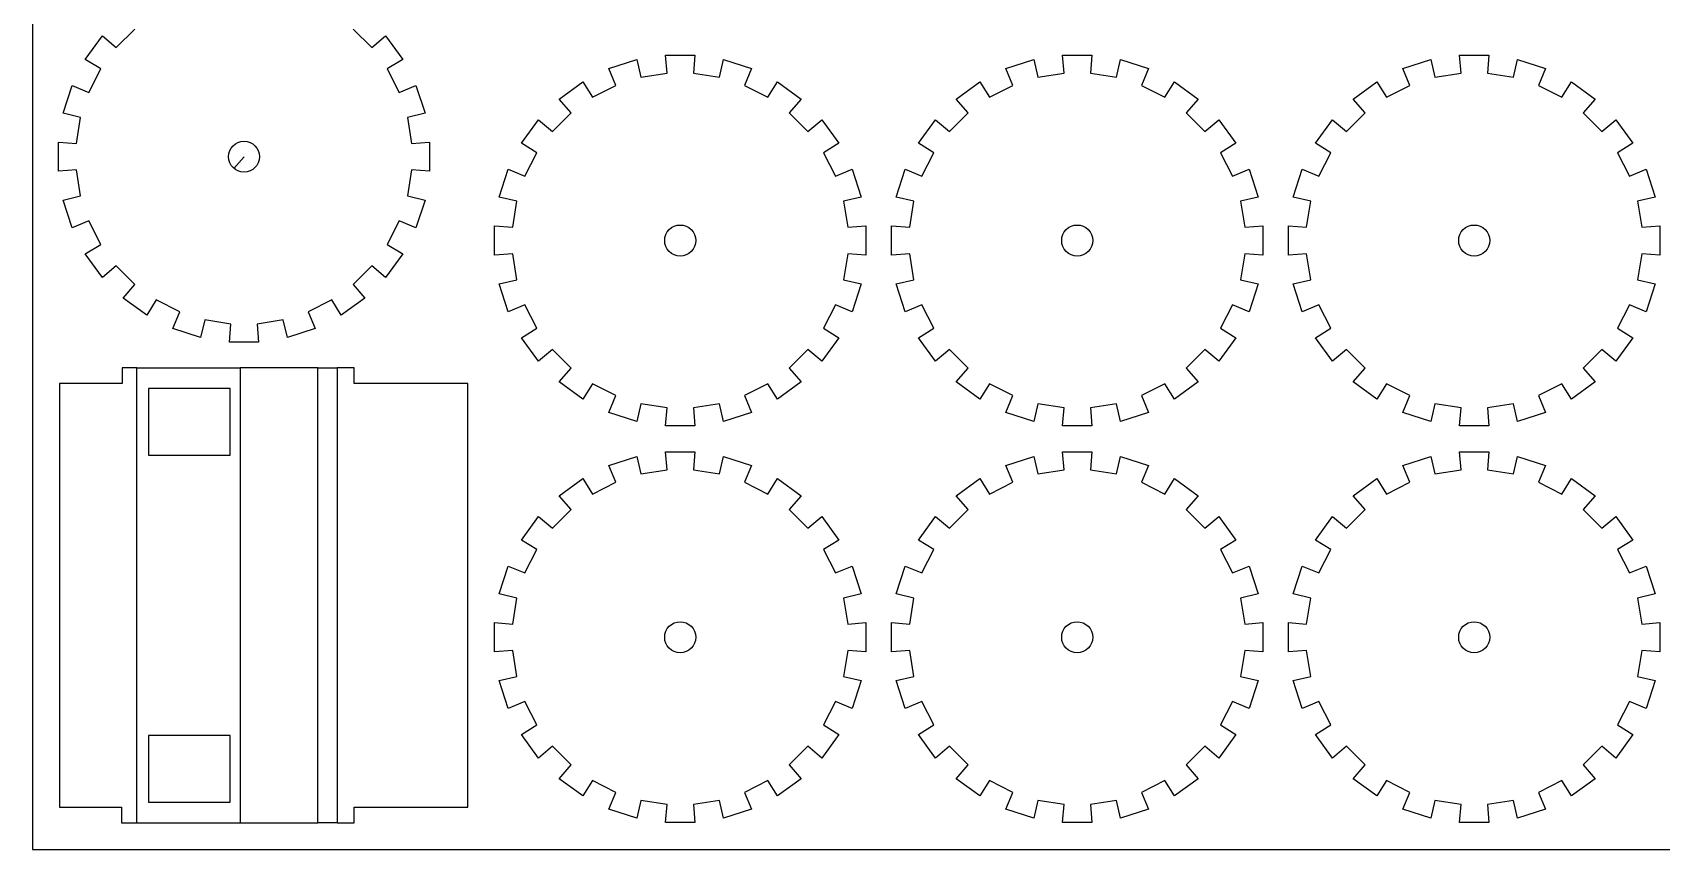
# Model space of a CAD drawing. Extents: x 0 to 500, y 0 to 380.
# Drawn here: x 0 to 315, y 0 to 158.1 of the extents above; entities that cross this region are included whole.
import ezdxf

# ---------------------------------------------------------------- set-up
doc = ezdxf.new("R2010")
doc.units = 0
doc.header["$MEASUREMENT"] = 0
for name, color, linetype in [('01', 5, 'Continuous'), ('02', 1, 'Continuous'), ('DEFAULT', 7, 'Continuous')]:
    doc.layers.add(name, color=color, linetype=linetype)

msp = doc.modelspace()

# ---------------------------------------------------------------- linework, layer by layer
at = {"layer": '01'}
msp.add_lwpolyline([(0, 0), (500, 0), (500, 380), (0, 380)], close=True, dxfattribs=at)
at = {"layer": '02'}
for p, q in [((20.1777, 5.1777), (20.1777, 93.1777)), ((40.1777, 93.1777), (40.1777, 5.1777)), ((55.1777, 5.1777), (55.1777, 93.1777)), ((58.9387, 93.1777), (58.9387, 5.1777))]:
    msp.add_line(p, q, dxfattribs=at)
at = {"layer": 'DEFAULT'}
for p, q in [((16.1809, 155.1779), (19.787, 158.784)), ((62.0012, 158.784), (65.6073, 155.1779)), ((10.1991, 152.8808), (13.5195, 157.4509)), ((13.5195, 157.4509), (16.1809, 155.1779)), ((65.6073, 155.1779), (68.2687, 157.451)), ((68.2687, 157.451), (71.5891, 152.8808)), ((13.1833, 151.052), (10.1991, 152.8808)), ((71.5891, 152.8808), (68.6049, 151.052)), ((111.473, 151.1112), (116.8456, 152.8569)), ((116.8456, 152.8569), (117.6627, 149.4536)), ((122.6997, 150.2514), (122.4251, 153.7406)), ((122.4251, 153.7406), (128.0742, 153.7406)), ((128.0742, 153.7406), (127.7996, 150.2514)), ((132.8366, 149.4536), (133.6537, 152.8569)), ((133.6537, 152.8569), (139.0263, 151.1112)), ((188.2527, 151.1112), (193.6253, 152.8569)), ((193.6253, 152.8569), (194.4423, 149.4536)), ((199.4794, 150.2514), (199.2048, 153.7406)), ((199.2048, 153.7406), (204.8538, 153.7406)), ((204.8538, 153.7406), (204.5792, 150.2514)), ((209.6163, 149.4536), (210.4334, 152.8569)), ((210.4334, 152.8569), (215.8059, 151.1112)), ((265.0323, 151.1112), (270.4049, 152.8569)), ((270.4049, 152.8569), (271.2219, 149.4536)), ((276.259, 150.2514), (275.9844, 153.7406)), ((275.9844, 153.7406), (281.6334, 153.7406)), ((281.6334, 153.7406), (281.3588, 150.2514)), ((286.3959, 149.4536), (287.2129, 152.8569)), ((287.2129, 152.8569), (292.5855, 151.1112)), ((10.868, 146.5079), (13.1833, 151.052)), ((68.6049, 151.052), (70.9202, 146.5079)), ((101.8695, 145.2262), (106.4397, 148.5466)), ((106.4397, 148.5466), (108.2684, 145.5624)), ((112.8124, 147.8777), (111.473, 151.1112)), ((117.6627, 149.4536), (122.6997, 150.2514)), ((127.7996, 150.2514), (132.8366, 149.4536)), ((139.0263, 151.1112), (137.6869, 147.8777)), ((142.2309, 145.5624), (144.0596, 148.5466)), ((144.0596, 148.5466), (148.6298, 145.2262)), ((178.6492, 145.2262), (183.2194, 148.5466)), ((183.2194, 148.5466), (185.0481, 145.5624)), ((189.5921, 147.8777), (188.2527, 151.1112)), ((194.4423, 149.4536), (199.4794, 150.2514)), ((204.5792, 150.2514), (209.6163, 149.4536)), ((215.8059, 151.1112), (214.4665, 147.8777)), ((219.0105, 145.5624), (220.8393, 148.5466)), ((220.8393, 148.5466), (225.4095, 145.2262)), ((255.4288, 145.2262), (259.999, 148.5466)), ((259.999, 148.5466), (261.8277, 145.5624)), ((266.3717, 147.8777), (265.0323, 151.1112)), ((271.2219, 149.4536), (276.259, 150.2514)), ((281.3588, 150.2514), (286.3959, 149.4536)), ((292.5855, 151.1112), (291.2461, 147.8777)), ((295.7901, 145.5624), (297.6188, 148.5466)), ((297.6188, 148.5466), (302.189, 145.2262)), ((5.8888, 142.4749), (7.6344, 147.8474)), ((7.6344, 147.8474), (10.868, 146.5079)), ((70.9202, 146.5079), (74.1538, 147.8474)), ((74.1538, 147.8474), (75.8994, 142.4749)), ((104.1426, 142.5648), (101.8695, 145.2262)), ((108.2684, 145.5624), (112.8124, 147.8777)), ((137.6869, 147.8777), (142.2309, 145.5624)), ((148.6298, 145.2262), (146.3567, 142.5648)), ((180.9223, 142.5648), (178.6492, 145.2262)), ((185.0481, 145.5624), (189.5921, 147.8777)), ((214.4665, 147.8777), (219.0105, 145.5624)), ((225.4095, 145.2262), (223.1364, 142.5648)), ((257.7018, 142.5648), (255.4288, 145.2262)), ((261.8277, 145.5624), (266.3717, 147.8777)), ((291.2461, 147.8777), (295.7901, 145.5624)), ((302.189, 145.2262), (299.916, 142.5648)), ((9.2921, 141.6578), (5.8888, 142.4749)), ((75.8994, 142.4749), (72.4961, 141.6578)), ((100.5365, 138.9586), (104.1426, 142.5648)), ((146.3567, 142.5648), (149.9629, 138.9586)), ((177.3161, 138.9586), (180.9223, 142.5648)), ((223.1364, 142.5648), (226.7425, 138.9586)), ((254.0957, 138.9586), (257.7018, 142.5648)), ((299.916, 142.5648), (303.5221, 138.9586)), ((8.4943, 136.6207), (9.2921, 141.6578)), ((72.4961, 141.6578), (73.2939, 136.6207)), ((94.5546, 136.6615), (97.875, 141.2317)), ((97.875, 141.2317), (100.5365, 138.9586)), ((149.9629, 138.9586), (152.6243, 141.2317)), ((152.6243, 141.2317), (155.9447, 136.6615)), ((171.3342, 136.6615), (174.6546, 141.2317)), ((174.6546, 141.2317), (177.3161, 138.9586)), ((226.7425, 138.9586), (229.4039, 141.2317)), ((229.4039, 141.2317), (232.7244, 136.6615)), ((248.1138, 136.6615), (251.4343, 141.2317)), ((251.4343, 141.2317), (254.0957, 138.9586)), ((303.5221, 138.9586), (306.1835, 141.2317)), ((306.1835, 141.2317), (309.5039, 136.6615)), ((5.0051, 131.2463), (5.0051, 136.8954)), ((5.0051, 136.8954), (8.4943, 136.6207)), ((73.2939, 136.6207), (76.7831, 136.8954)), ((76.7831, 136.8954), (76.7831, 131.2463)), ((97.5388, 134.8328), (94.5546, 136.6615)), ((155.9447, 136.6615), (152.9605, 134.8328)), ((174.3185, 134.8327), (171.3342, 136.6615)), ((232.7244, 136.6615), (229.7401, 134.8327)), ((251.0981, 134.8328), (248.1138, 136.6615)), ((309.5039, 136.6615), (306.5197, 134.8328)), ((40.8941, 134.0708), (38.9458, 131.7896)), ((95.2236, 130.2888), (97.5388, 134.8328)), ((152.9605, 134.8328), (155.2757, 130.2888)), ((172.0031, 130.2887), (174.3185, 134.8327)), ((229.7401, 134.8327), (232.0554, 130.2887)), ((248.7828, 130.2888), (251.0981, 134.8328)), ((306.5197, 134.8328), (308.8351, 130.2888)), ((8.4943, 131.5209), (5.0051, 131.2463)), ((9.2921, 126.4838), (8.4943, 131.5209)), ((73.2939, 131.5209), (72.4961, 126.4838)), ((76.7831, 131.2463), (73.2939, 131.5209)), ((90.2443, 126.2556), (91.99, 131.6282)), ((91.99, 131.6282), (95.2236, 130.2888)), ((155.2757, 130.2888), (158.5093, 131.6282)), ((158.5093, 131.6282), (160.255, 126.2556)), ((167.0239, 126.2555), (168.7696, 131.6281)), ((168.7696, 131.6281), (172.0031, 130.2887)), ((232.0554, 130.2887), (235.289, 131.6281)), ((235.289, 131.6281), (237.0346, 126.2555)), ((243.8036, 126.2556), (245.5492, 131.6282)), ((245.5492, 131.6282), (248.7828, 130.2888)), ((308.8351, 130.2888), (312.0687, 131.6282)), ((312.0687, 131.6282), (313.8143, 126.2556)), ((5.8888, 125.6668), (9.2921, 126.4838)), ((72.4961, 126.4838), (75.8994, 125.6668)), ((93.6476, 125.4386), (90.2443, 126.2556)), ((160.255, 126.2556), (156.8517, 125.4386)), ((170.4272, 125.4385), (167.0239, 126.2555)), ((237.0346, 126.2555), (233.6313, 125.4385)), ((247.2069, 125.4386), (243.8036, 126.2556)), ((313.8143, 126.2556), (310.411, 125.4386)), ((7.6344, 120.2942), (5.8888, 125.6668)), ((75.8994, 125.6668), (74.1538, 120.2942)), ((92.8498, 120.4015), (93.6476, 125.4386)), ((156.8517, 125.4386), (157.6495, 120.4015)), ((169.6294, 120.4014), (170.4272, 125.4385)), ((233.6313, 125.4385), (234.4291, 120.4014)), ((246.4091, 120.4015), (247.2069, 125.4386)), ((310.411, 125.4386), (311.2088, 120.4015)), ((10.868, 121.6336), (7.6344, 120.2942)), ((13.1833, 117.0896), (10.868, 121.6336)), ((70.9202, 121.6336), (68.6049, 117.0896)), ((74.1538, 120.2942), (70.9202, 121.6336)), ((89.3606, 115.027), (89.3606, 120.676)), ((89.3606, 120.676), (92.8498, 120.4015)), ((157.6495, 120.4015), (161.1387, 120.6761)), ((161.1387, 120.6761), (161.1387, 115.0271)), ((166.1402, 115.027), (166.1402, 120.676)), ((166.1402, 120.676), (169.6294, 120.4014)), ((234.4291, 120.4014), (237.9183, 120.676)), ((237.9183, 120.676), (237.9183, 115.027)), ((242.9199, 115.027), (242.9199, 120.676)), ((242.9199, 120.676), (246.4091, 120.4015)), ((311.2088, 120.4015), (314.698, 120.6761)), ((314.698, 120.6761), (314.698, 115.0271)), ((10.1991, 115.2609), (13.1833, 117.0896)), ((68.6049, 117.0896), (71.5892, 115.2609)), ((13.5195, 110.6907), (10.1991, 115.2609)), ((71.5892, 115.2609), (68.2687, 110.6907)), ((92.8498, 115.3016), (89.3606, 115.027)), ((93.6476, 110.2645), (92.8498, 115.3016)), ((157.6495, 115.3017), (156.8517, 110.2645)), ((161.1387, 115.0271), (157.6495, 115.3017)), ((169.6294, 115.3016), (166.1402, 115.027)), ((170.4272, 110.2645), (169.6294, 115.3016)), ((234.4291, 115.3016), (233.6313, 110.2645)), ((237.9183, 115.027), (234.4291, 115.3016)), ((246.4091, 115.3016), (242.9199, 115.027)), ((247.2069, 110.2645), (246.4091, 115.3016)), ((311.2088, 115.3017), (310.411, 110.2645)), ((314.698, 115.0271), (311.2088, 115.3017)), ((16.1809, 112.9638), (13.5195, 110.6907)), ((19.787, 109.3576), (16.1809, 112.9638)), ((65.6073, 112.9638), (62.0012, 109.3576)), ((68.2687, 110.6907), (65.6073, 112.9638)), ((90.2443, 109.4474), (93.6476, 110.2645)), ((156.8517, 110.2645), (160.255, 109.4474)), ((167.0239, 109.4474), (170.4272, 110.2645)), ((233.6313, 110.2645), (237.0346, 109.4474)), ((243.8036, 109.4474), (247.2069, 110.2645)), ((310.411, 110.2645), (313.8143, 109.4474)), ((17.514, 106.6962), (19.787, 109.3576)), ((62.0012, 109.3576), (64.2742, 106.6962)), ((91.99, 104.0749), (90.2443, 109.4474)), ((160.255, 109.4474), (158.5093, 104.075)), ((168.7696, 104.0749), (167.0239, 109.4474)), ((237.0346, 109.4474), (235.289, 104.0749)), ((245.5492, 104.0749), (243.8036, 109.4474)), ((313.8143, 109.4474), (312.0687, 104.075)), ((22.0842, 103.3758), (17.514, 106.6962)), ((23.9129, 106.36), (22.0842, 103.3758)), ((28.4569, 104.0447), (23.9129, 106.36)), ((27.1175, 100.8112), (28.4569, 104.0447)), ((57.8753, 106.36), (53.3313, 104.0447)), ((53.3313, 104.0447), (54.6707, 100.8112)), ((59.704, 103.3758), (57.8753, 106.36)), ((64.2742, 106.6962), (59.704, 103.3758)), ((95.2236, 105.4143), (91.99, 104.0749)), ((97.5388, 100.8703), (95.2236, 105.4143)), ((155.2757, 105.4144), (152.9605, 100.8704)), ((158.5093, 104.075), (155.2757, 105.4144)), ((172.0031, 105.4143), (168.7696, 104.0749)), ((174.3185, 100.8703), (172.0031, 105.4143)), ((232.0554, 105.4143), (229.7401, 100.8703)), ((235.289, 104.0749), (232.0554, 105.4143)), ((248.7828, 105.4143), (245.5492, 104.0749)), ((251.0981, 100.8703), (248.7828, 105.4143)), ((308.8351, 105.4144), (306.5197, 100.8704)), ((312.0687, 104.075), (308.8351, 105.4144)), ((32.4901, 99.0655), (27.1175, 100.8112)), ((33.3071, 102.4688), (32.4901, 99.0655)), ((38.3442, 101.671), (33.3071, 102.4688)), ((38.0696, 98.1818), (38.3442, 101.671)), ((48.4811, 102.4688), (43.444, 101.671)), ((43.444, 101.671), (43.7186, 98.1818)), ((49.2981, 99.0655), (48.4811, 102.4688)), ((54.6707, 100.8112), (49.2981, 99.0655)), ((94.5546, 99.0416), (97.5388, 100.8703)), ((152.9605, 100.8704), (155.9447, 99.0416)), ((171.3342, 99.0415), (174.3185, 100.8703)), ((229.7401, 100.8703), (232.7244, 99.0415)), ((248.1139, 99.0416), (251.0981, 100.8703)), ((306.5197, 100.8704), (309.5039, 99.0416)), ((43.7186, 98.1818), (38.0696, 98.1818)), ((97.875, 94.4715), (94.5546, 99.0416)), ((155.9447, 99.0416), (152.6243, 94.4715)), ((174.6546, 94.4714), (171.3342, 99.0415)), ((232.7244, 99.0415), (229.4039, 94.4714)), ((251.4343, 94.4715), (248.1139, 99.0416)), ((309.5039, 99.0416), (306.1835, 94.4715)), ((100.5365, 96.7445), (97.875, 94.4715)), ((104.1426, 93.1384), (100.5365, 96.7445)), ((149.9628, 96.7445), (146.3567, 93.1384)), ((152.6243, 94.4715), (149.9628, 96.7445)), ((177.3161, 96.7445), (174.6546, 94.4714)), ((180.9223, 93.1383), (177.3161, 96.7445)), ((226.7425, 96.7445), (223.1364, 93.1383)), ((229.4039, 94.4714), (226.7425, 96.7445)), ((254.0957, 96.7445), (251.4343, 94.4715)), ((257.7018, 93.1384), (254.0957, 96.7445)), ((303.5221, 96.7445), (299.916, 93.1384)), ((306.1835, 94.4715), (303.5221, 96.7445)), ((20.1777, 93.1777), (17.3119, 93.1777)), ((17.3119, 93.1777), (17.3119, 90.1777)), ((20.1777, 93.1777), (40.1777, 93.1777)), ((55.1777, 93.1777), (40.1777, 93.1777)), ((55.1777, 93.1777), (58.9387, 93.1777)), ((62.1777, 93.1777), (58.9387, 93.1777)), ((62.1777, 90.1777), (62.1777, 93.1777)), ((101.8695, 90.477), (104.1426, 93.1384)), ((146.3567, 93.1384), (148.6298, 90.477)), ((178.6492, 90.4769), (180.9223, 93.1383)), ((223.1364, 93.1383), (225.4095, 90.4769)), ((255.4288, 90.477), (257.7018, 93.1384)), ((299.916, 93.1384), (302.189, 90.477)), ((17.3119, 90.1777), (5.1777, 90.1777)), ((5.1777, 90.1777), (5.1777, 8.1777)), ((38.203, 89.1777), (22.4293, 89.1777)), ((22.4293, 89.1777), (22.4293, 76.3166)), ((38.203, 76.3166), (38.203, 89.1777)), ((84.1777, 90.1777), (62.1777, 90.1777)), ((84.1777, 8.1777), (84.1777, 90.1777)), ((106.4397, 87.1565), (101.8695, 90.477)), ((108.2684, 90.1408), (106.4397, 87.1565)), ((112.8124, 87.8255), (108.2684, 90.1408)), ((142.2309, 90.1408), (137.6869, 87.8255)), ((144.0596, 87.1565), (142.2309, 90.1408)), ((148.6298, 90.477), (144.0596, 87.1565)), ((183.2194, 87.1564), (178.6492, 90.4769)), ((185.0481, 90.1407), (183.2194, 87.1564)), ((189.5921, 87.8254), (185.0481, 90.1407)), ((219.0105, 90.1407), (214.4665, 87.8254)), ((220.8393, 87.1564), (219.0105, 90.1407)), ((225.4095, 90.4769), (220.8393, 87.1564)), ((259.9989, 87.1565), (255.4288, 90.477)), ((261.8277, 90.1408), (259.9989, 87.1565)), ((266.3717, 87.8255), (261.8277, 90.1408)), ((295.7901, 90.1408), (291.2461, 87.8255)), ((297.6188, 87.1565), (295.7901, 90.1408)), ((302.189, 90.477), (297.6188, 87.1565)), ((111.4731, 84.5919), (112.8124, 87.8255)), ((117.6627, 86.2496), (116.8456, 82.8463)), ((122.6997, 85.4518), (117.6627, 86.2496)), ((122.4251, 81.9626), (122.6997, 85.4518)), ((132.8366, 86.2496), (127.7996, 85.4518)), ((127.7996, 85.4518), (128.0742, 81.9626)), ((133.6537, 82.8463), (132.8366, 86.2496)), ((137.6869, 87.8255), (139.0263, 84.5919)), ((188.2527, 84.5918), (189.5921, 87.8254)), ((194.4423, 86.2495), (193.6253, 82.8462)), ((199.4794, 85.4517), (194.4423, 86.2495)), ((199.2048, 81.9626), (199.4794, 85.4517)), ((209.6163, 86.2495), (204.5792, 85.4517)), ((204.5792, 85.4517), (204.8538, 81.9626)), ((210.4334, 82.8462), (209.6163, 86.2495)), ((214.4665, 87.8254), (215.8059, 84.5918)), ((265.0323, 84.5919), (266.3717, 87.8255)), ((271.2219, 86.2496), (270.4049, 82.8463)), ((276.259, 85.4518), (271.2219, 86.2496)), ((275.9844, 81.9626), (276.259, 85.4518)), ((286.3959, 86.2496), (281.3588, 85.4518)), ((281.3588, 85.4518), (281.6334, 81.9626)), ((287.2129, 82.8463), (286.3959, 86.2496)), ((291.2461, 87.8255), (292.5855, 84.5919)), ((116.8456, 82.8463), (111.4731, 84.5919)), ((128.0742, 81.9626), (122.4251, 81.9626)), ((139.0263, 84.5919), (133.6537, 82.8463)), ((193.6253, 82.8462), (188.2527, 84.5918)), ((204.8538, 81.9626), (199.2048, 81.9626)), ((215.8059, 84.5918), (210.4334, 82.8462)), ((270.4049, 82.8463), (265.0323, 84.5919)), ((281.6334, 81.9626), (275.9844, 81.9626)), ((292.5855, 84.5919), (287.2129, 82.8463)), ((22.4293, 76.3166), (38.203, 76.3166)), ((111.473, 74.3317), (116.8456, 76.0773)), ((116.8456, 76.0773), (117.6627, 72.674)), ((122.6997, 73.4718), (122.4251, 76.961)), ((122.4251, 76.961), (128.0742, 76.961)), ((128.0742, 76.961), (127.7996, 73.4718)), ((132.8366, 72.674), (133.6537, 76.0773)), ((133.6537, 76.0773), (139.0263, 74.3317)), ((188.2527, 74.3316), (193.6253, 76.0772)), ((193.6253, 76.0772), (194.4423, 72.6739)), ((199.4794, 73.4717), (199.2048, 76.9609)), ((199.2048, 76.9609), (204.8538, 76.9609)), ((204.8538, 76.9609), (204.5792, 73.4717)), ((209.6163, 72.6739), (210.4334, 76.0772)), ((210.4334, 76.0772), (215.8059, 74.3316)), ((265.0324, 74.3317), (270.405, 76.0773)), ((270.405, 76.0773), (271.222, 72.674)), ((276.2591, 73.4718), (275.9845, 76.961)), ((275.9845, 76.961), (281.6335, 76.961)), ((281.6335, 76.961), (281.3589, 73.4718)), ((286.396, 72.674), (287.213, 76.0773)), ((287.213, 76.0773), (292.5855, 74.3317)), ((112.8124, 71.0981), (111.473, 74.3317)), ((117.6627, 72.674), (122.6997, 73.4718)), ((127.7996, 73.4718), (132.8366, 72.674)), ((139.0263, 74.3317), (137.6869, 71.0981)), ((189.5921, 71.0981), (188.2527, 74.3316)), ((194.4423, 72.6739), (199.4794, 73.4717)), ((204.5792, 73.4717), (209.6163, 72.6739)), ((215.8059, 74.3316), (214.4665, 71.0981)), ((266.3718, 71.0981), (265.0324, 74.3317)), ((271.222, 72.674), (276.2591, 73.4718)), ((281.3589, 73.4718), (286.396, 72.674)), ((292.5855, 74.3317), (291.2462, 71.0981)), ((101.8695, 68.4466), (106.4397, 71.767)), ((106.4397, 71.767), (108.2684, 68.7828)), ((108.2684, 68.7828), (112.8124, 71.0981)), ((137.6869, 71.0981), (142.2309, 68.7828)), ((142.2309, 68.7828), (144.0596, 71.7671)), ((144.0596, 71.7671), (148.6299, 68.4466)), ((178.6492, 68.4466), (183.2194, 71.7669)), ((183.2194, 71.7669), (185.0481, 68.7828)), ((185.0481, 68.7828), (189.5921, 71.0981)), ((214.4665, 71.0981), (219.0105, 68.7828)), ((219.0105, 68.7828), (220.8393, 71.767)), ((220.8393, 71.767), (225.4095, 68.4465)), ((255.4288, 68.4466), (259.9991, 71.767)), ((259.9991, 71.767), (261.8278, 68.7828)), ((261.8278, 68.7828), (266.3718, 71.0981)), ((291.2462, 71.0981), (295.7902, 68.7828)), ((295.7902, 68.7828), (297.6189, 71.7671)), ((297.6189, 71.7671), (302.1891, 68.4466)), ((104.1426, 65.7852), (101.8695, 68.4466)), ((148.6299, 68.4466), (146.3568, 65.7852)), ((180.9223, 65.7852), (178.6492, 68.4466)), ((225.4095, 68.4465), (223.1364, 65.7851)), ((257.7018, 65.7852), (255.4288, 68.4466)), ((302.1891, 68.4466), (299.916, 65.7852)), ((94.5546, 59.882), (97.875, 64.4521)), ((97.875, 64.4521), (100.5365, 62.1791)), ((100.5365, 62.1791), (104.1426, 65.7852)), ((146.3568, 65.7852), (149.963, 62.1791)), ((149.963, 62.1791), (152.6244, 64.4521)), ((152.6244, 64.4521), (155.9448, 59.8819)), ((171.3342, 59.882), (174.6546, 64.4521)), ((174.6546, 64.4521), (177.3161, 62.1791)), ((177.3161, 62.1791), (180.9223, 65.7852)), ((223.1364, 65.7851), (226.7425, 62.179)), ((226.7425, 62.179), (229.4039, 64.452)), ((229.4039, 64.452), (232.7244, 59.8818)), ((248.1138, 59.882), (251.4343, 64.4521)), ((251.4343, 64.4521), (254.0957, 62.1791)), ((254.0957, 62.1791), (257.7018, 65.7852)), ((299.916, 65.7852), (303.5222, 62.1791)), ((303.5222, 62.1791), (306.1836, 64.4521)), ((306.1836, 64.4521), (309.504, 59.8819)), ((97.5388, 58.0532), (94.5546, 59.882)), ((155.9448, 59.8819), (152.9606, 58.0532)), ((174.3185, 58.0532), (171.3342, 59.882)), ((232.7244, 59.8818), (229.7401, 58.0531)), ((251.0981, 58.0532), (248.1138, 59.882)), ((309.504, 59.8819), (306.5198, 58.0532)), ((95.2236, 53.5092), (97.5388, 58.0532)), ((152.9606, 58.0532), (155.2758, 53.5092)), ((172.0031, 53.5092), (174.3185, 58.0532)), ((229.7401, 58.0531), (232.0554, 53.5091)), ((248.7828, 53.5092), (251.0981, 58.0532)), ((306.5198, 58.0532), (308.8351, 53.5092)), ((90.2444, 49.476), (91.99, 54.8486)), ((91.99, 54.8486), (95.2236, 53.5092)), ((155.2758, 53.5092), (158.5094, 54.8486)), ((158.5094, 54.8486), (160.2551, 49.476)), ((167.0239, 49.476), (168.7696, 54.8486)), ((168.7696, 54.8486), (172.0031, 53.5092)), ((232.0554, 53.5091), (235.289, 54.8485)), ((235.289, 54.8485), (237.0346, 49.4759)), ((243.8036, 49.476), (245.5492, 54.8486)), ((245.5492, 54.8486), (248.7828, 53.5092)), ((308.8351, 53.5092), (312.0687, 54.8486)), ((312.0687, 54.8486), (313.8143, 49.476)), ((93.6476, 48.659), (90.2444, 49.476)), ((92.8499, 43.6219), (93.6476, 48.659)), ((160.2551, 49.476), (156.8517, 48.659)), ((156.8517, 48.659), (157.6496, 43.6219)), ((170.4272, 48.659), (167.0239, 49.476)), ((169.6294, 43.6219), (170.4272, 48.659)), ((237.0346, 49.4759), (233.6313, 48.6589)), ((233.6313, 48.6589), (234.4291, 43.6218)), ((247.2069, 48.659), (243.8036, 49.476)), ((246.4091, 43.6219), (247.2069, 48.659)), ((313.8143, 49.476), (310.411, 48.659)), ((310.411, 48.659), (311.2088, 43.6219)), ((89.3607, 38.2475), (89.3607, 43.8965)), ((89.3607, 43.8965), (92.8499, 43.6219)), ((157.6496, 43.6219), (161.1387, 43.8965)), ((161.1387, 43.8965), (161.1387, 38.2475)), ((166.1402, 38.2475), (166.1402, 43.8965)), ((166.1402, 43.8965), (169.6294, 43.6219)), ((234.4291, 43.6218), (237.9183, 43.8964)), ((237.9183, 43.8964), (237.9183, 38.2474)), ((242.9199, 38.2475), (242.9199, 43.8965)), ((242.9199, 43.8965), (246.4091, 43.6219)), ((311.2088, 43.6219), (314.698, 43.8965)), ((314.698, 43.8965), (314.698, 38.2475)), ((92.8499, 38.5221), (89.3607, 38.2475)), ((93.6476, 33.485), (92.8499, 38.5221)), ((157.6496, 38.5221), (156.8517, 33.485)), ((161.1387, 38.2475), (157.6496, 38.5221)), ((169.6294, 38.5221), (166.1402, 38.2475)), ((170.4272, 33.485), (169.6294, 38.5221)), ((234.4291, 38.522), (233.6313, 33.4849)), ((237.9183, 38.2474), (234.4291, 38.522)), ((246.4091, 38.5221), (242.9199, 38.2475)), ((247.2069, 33.485), (246.4091, 38.5221)), ((311.2088, 38.5221), (310.411, 33.485)), ((314.698, 38.2475), (311.2088, 38.5221)), ((90.2444, 32.668), (93.6476, 33.485)), ((91.99, 27.2954), (90.2444, 32.668)), ((156.8517, 33.485), (160.2551, 32.668)), ((160.2551, 32.668), (158.5094, 27.2954)), ((167.0239, 32.668), (170.4272, 33.485)), ((168.7696, 27.2954), (167.0239, 32.668)), ((233.6313, 33.4849), (237.0346, 32.6679)), ((237.0346, 32.6679), (235.289, 27.2953)), ((243.8036, 32.668), (247.2069, 33.485)), ((245.5492, 27.2954), (243.8036, 32.668)), ((310.411, 33.485), (313.8143, 32.668)), ((313.8143, 32.668), (312.0687, 27.2954)), ((95.2236, 28.6348), (91.99, 27.2954)), ((97.5388, 24.0908), (95.2236, 28.6348)), ((155.2758, 28.6347), (152.9606, 24.0907)), ((158.5094, 27.2954), (155.2758, 28.6347)), ((172.0031, 28.6347), (168.7696, 27.2954)), ((174.3185, 24.0907), (172.0031, 28.6347)), ((232.0554, 28.6347), (229.7401, 24.0907)), ((235.289, 27.2953), (232.0554, 28.6347)), ((248.7828, 28.6348), (245.5492, 27.2954)), ((251.0981, 24.0908), (248.7828, 28.6348)), ((308.8351, 28.6347), (306.5198, 24.0907)), ((312.0687, 27.2954), (308.8351, 28.6347)), ((94.5546, 22.2621), (97.5388, 24.0908)), ((97.875, 17.6919), (94.5546, 22.2621)), ((155.9448, 22.262), (152.6244, 17.6918)), ((152.9606, 24.0907), (155.9448, 22.262)), ((171.3342, 22.262), (174.3185, 24.0907)), ((174.6546, 17.6918), (171.3342, 22.262)), ((232.7244, 22.262), (229.4039, 17.6918)), ((229.7401, 24.0907), (232.7244, 22.262)), ((248.1139, 22.2621), (251.0981, 24.0908)), ((251.4343, 17.6919), (248.1139, 22.2621)), ((309.504, 22.262), (306.1836, 17.6918)), ((306.5198, 24.0907), (309.504, 22.262)), ((38.203, 22.0389), (22.4293, 22.0389)), ((22.4293, 22.0389), (22.4293, 9.1777)), ((38.203, 9.1777), (38.203, 22.0389)), ((100.5365, 19.9649), (97.875, 17.6919)), ((104.1426, 16.3588), (100.5365, 19.9649)), ((149.9628, 19.9649), (146.3568, 16.3588)), ((152.6243, 17.6919), (149.9628, 19.9649)), ((177.3161, 19.9649), (174.6546, 17.6918)), ((180.9223, 16.3588), (177.3161, 19.9649)), ((226.7425, 19.9649), (223.1364, 16.3588)), ((229.4039, 17.6918), (226.7425, 19.9649)), ((254.0957, 19.9649), (251.4343, 17.6919)), ((257.7018, 16.3588), (254.0957, 19.9649)), ((303.5221, 19.9649), (299.916, 16.3588)), ((306.1835, 17.6919), (303.5221, 19.9649)), ((101.8695, 13.6974), (104.1426, 16.3588)), ((146.3568, 16.3588), (148.6299, 13.6974)), ((178.6492, 13.6974), (180.9223, 16.3588)), ((223.1364, 16.3588), (225.4095, 13.6974)), ((255.4288, 13.6974), (257.7018, 16.3588)), ((299.916, 16.3588), (302.189, 13.6974)), ((106.4397, 10.377), (101.8695, 13.6974)), ((108.2684, 13.3612), (106.4397, 10.377)), ((112.8124, 11.0459), (108.2684, 13.3612)), ((142.2309, 13.3612), (137.6869, 11.0459)), ((144.0596, 10.377), (142.2309, 13.3612)), ((148.6299, 13.6974), (144.0596, 10.377)), ((183.2194, 10.377), (178.6492, 13.6974)), ((185.0481, 13.3612), (183.2194, 10.377)), ((189.5921, 11.0459), (185.0481, 13.3612)), ((219.0105, 13.3612), (214.4665, 11.0459)), ((220.8393, 10.377), (219.0105, 13.3612)), ((225.4095, 13.6974), (220.8393, 10.377)), ((259.9989, 10.377), (255.4288, 13.6974)), ((261.8277, 13.3612), (259.9989, 10.377)), ((266.3717, 11.0459), (261.8277, 13.3612)), ((295.7901, 13.3612), (291.2461, 11.0459)), ((297.6188, 10.377), (295.7901, 13.3612)), ((302.189, 13.6974), (297.6188, 10.377)), ((111.4731, 7.8123), (112.8124, 11.0459)), ((117.6627, 9.47), (116.8456, 6.0667)), ((122.6997, 8.6722), (117.6627, 9.47)), ((132.8366, 9.47), (127.7996, 8.6722)), ((133.6537, 6.0667), (132.8366, 9.47)), ((137.6869, 11.0459), (139.0263, 7.8123)), ((188.2527, 7.8122), (189.5921, 11.0459)), ((194.4423, 9.4699), (193.6253, 6.0666)), ((199.4794, 8.6721), (194.4423, 9.4699)), ((209.6163, 9.4699), (204.5792, 8.6721)), ((210.4334, 6.0666), (209.6163, 9.4699)), ((214.4665, 11.0459), (215.8059, 7.8122)), ((265.0323, 7.8123), (266.3717, 11.0459)), ((271.2219, 9.47), (270.4049, 6.0667)), ((276.259, 8.6722), (271.2219, 9.47)), ((286.3959, 9.47), (281.3588, 8.6722)), ((287.2129, 6.0667), (286.3959, 9.47)), ((291.2461, 11.0459), (292.5855, 7.8123)), ((5.1777, 8.1777), (17.1777, 8.1777)), ((17.1777, 8.1777), (17.1777, 5.1777)), ((22.4293, 9.1777), (38.203, 9.1777)), ((62.1777, 5.1777), (62.1777, 8.1777)), ((62.1777, 8.1777), (84.1777, 8.1777)), ((116.8456, 6.0667), (111.4731, 7.8123)), ((122.4251, 5.183), (122.6997, 8.6722)), ((127.7996, 8.6722), (128.0742, 5.183)), ((139.0263, 7.8123), (133.6537, 6.0667)), ((193.6253, 6.0666), (188.2527, 7.8122)), ((199.2048, 5.1829), (199.4794, 8.6721)), ((204.5792, 8.6721), (204.8538, 5.1829)), ((215.8059, 7.8122), (210.4334, 6.0666)), ((270.4049, 6.0667), (265.0323, 7.8123)), ((275.9844, 5.183), (276.259, 8.6722)), ((281.3588, 8.6722), (281.6334, 5.183)), ((292.5855, 7.8123), (287.2129, 6.0667)), ((17.1777, 5.1777), (20.1777, 5.1777)), ((20.1777, 5.1777), (40.1777, 5.1777)), ((40.1777, 5.1777), (55.1777, 5.1777)), ((58.9387, 5.1777), (55.1777, 5.1777)), ((58.9387, 5.1777), (62.1777, 5.1777)), ((128.0742, 5.183), (122.4251, 5.183)), ((204.8538, 5.1829), (199.2048, 5.1829)), ((281.6334, 5.183), (275.9844, 5.183))]:
    msp.add_line(p, q, dxfattribs=at)
for centre, radius in [((40.8941, 134.0708), 3), ((125.2496, 117.8515), 3.0001), ((202.0293, 117.8515), 3), ((278.8089, 117.8515), 3), ((125.2496, 41.072), 3), ((202.0293, 41.072), 3), ((278.8089, 41.072), 2.9999)]:
    msp.add_circle(centre, radius, dxfattribs=at)

doc.saveas('drawing.dxf')
